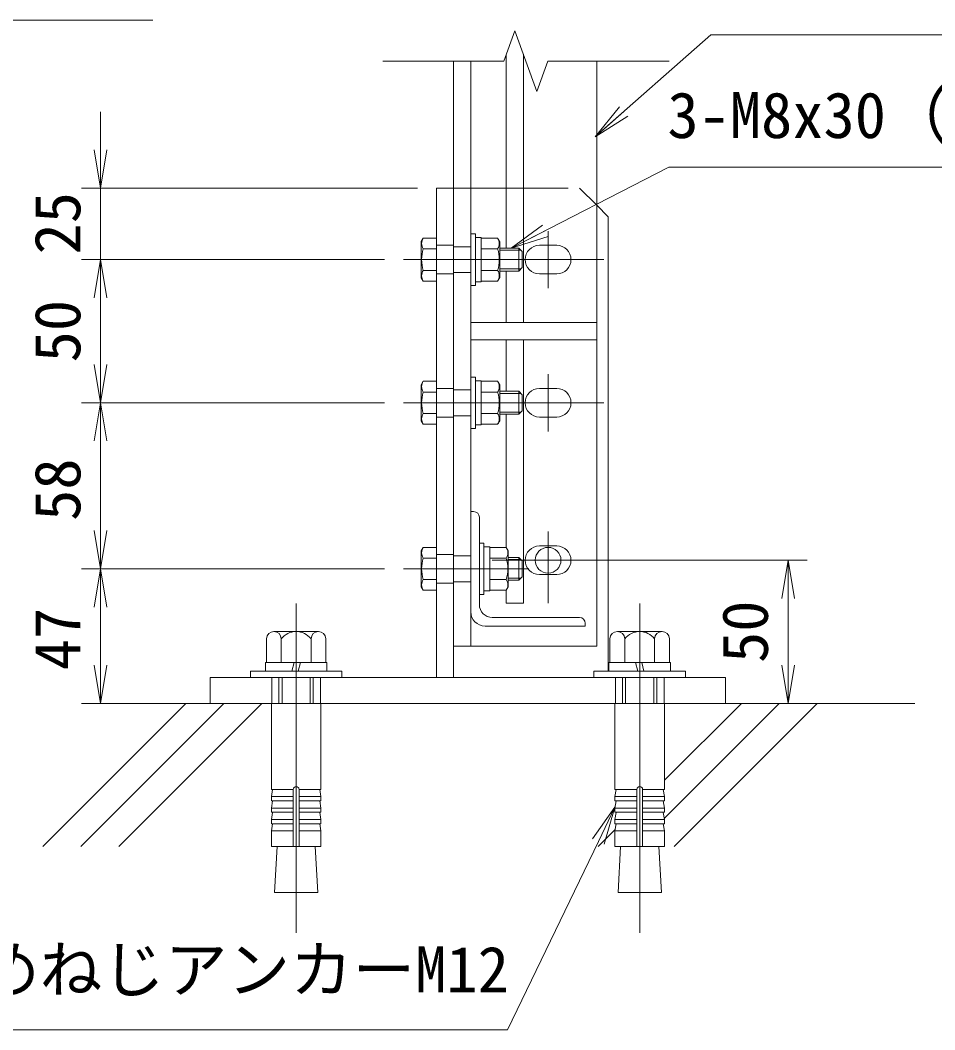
# Model space of a CAD drawing. Units: millimetres, scale not verified, with parts at other scales. Extents: x -4200 to 4200, y -2970 to 2970.
# Drawn here: x -1048 to -89, y -2388 to -1330 of the extents above; entities that cross this region are included whole.
import ezdxf
from ezdxf.enums import TextEntityAlignment as Align

# ---------------------------------------------------------------- set-up
doc = ezdxf.new("R2010")
doc.units = ezdxf.units.MM
doc.header["$LTSCALE"] = 20
doc.linetypes.add('DASHED', pattern=[7.5, 6, -1.5])
doc.linetypes.add('USER1', pattern=[50.8, 31.75, -6.35, 6.35, -6.35])
for name, color, linetype, lineweight in [('0-0_D-STR1', 1, 'Continuous', 18), ('0-1_D-BMK', 2, 'USER1', 13), ('0-2_D-STR-DIM', 7, 'Continuous', 9), ('0-3_D-STR3', 3, 'Continuous', 13), ('0-4_D-STR-TXT', 7, 'Continuous', 9), ('0-5_0', 7, 'Continuous', 9), ('0-9_D-BGD', 7, 'Continuous', 9), ('0-A_D-DCR-HCH', 7, 'Continuous', 9), ('0-C_vp-waku', 59, 'Continuous', 18)]:
    doc.layers.add(name, color=color, linetype=linetype, lineweight=lineweight)
doc.styles.add('ＭＳ ゴシック', font='')
doc.styles.get('ＭＳ ゴシック').set_extended_font_data('MS Gothic')

# ---------------------------------------------------------------- blocks, each defined once
blk = doc.blocks.new('_Open')
at = {"layer": '0-5_0'}
blk.add_line((-20, 3.33), (0, 0), dxfattribs=at)
blk.add_lwpolyline([(-20, -3.33), (0, 0), (-20, 0)], dxfattribs=at)
blk = doc.blocks.new('MLeader9')
at = {"layer": '0-4_D-STR-TXT'}
blk.add_line((-447.95, -2187.93), (-424.56, -2154.8), dxfattribs=at)
for points in [[(-435.94, -2193.73), (-424.56, -2154.8), (-441.94, -2190.83)], [(-441.94, -2190.83), (-537.1, -2388.15), (-1287.82, -2388.15), (-1295.02, -2388.15)]]:
    blk.add_lwpolyline(points, dxfattribs=at)

msp = doc.modelspace()

# ---------------------------------------------------------------- linework, layer by layer
at = {"layer": '0-0_D-STR1'}
for p, q in [((-593.63, -1986.12), (-593.63, -1373.13)), ((-575.63, -1986.12), (-575.63, -1373.13)), ((-443.63, -1373.13), (-443.63, -1986.12)), ((-443.63, -1647.12), (-575.63, -1647.12)), ((-443.63, -1665.12), (-575.63, -1665.12)), ((-572.63, -1845.12), (-575.63, -1845.12)), ((-575.63, -1950.12), (-575.63, -1845.12)), ((-566.63, -1942.62), (-566.63, -1851.12)), ((-461.63, -1956.12), (-553.13, -1956.12)), ((-443.63, -1956.12), (-443.63, -1986.12)), ((-455.63, -1965.12), (-560.63, -1965.12)), ((-455.63, -1962.12), (-455.63, -1965.12)), ((-593.63, -1986.12), (-443.63, -1986.12))]:
    msp.add_line(p, q, dxfattribs=at)
at = {"layer": '0-0_D-STR1', "linetype": 'DASHED'}
for p, q in [((-593.63, -1567.62), (-575.63, -1567.62)), ((-593.63, -1594.62), (-575.63, -1594.62)), ((-593.63, -1717.62), (-575.63, -1717.62)), ((-593.63, -1744.62), (-575.63, -1744.62)), ((-575.63, -1891.62), (-593.63, -1891.62)), ((-575.63, -1918.62), (-593.63, -1918.62))]:
    msp.add_line(p, q, dxfattribs=at)
at = {"layer": '0-0_D-STR1'}
msp.add_circle((-494.63, -1896.12), 13.5, dxfattribs=at)
for centre, radius, start, end in [((-572.63, -1851.12), 6, 0, 90), ((-553.13, -1942.62), 13.5, 180, 270), ((-560.63, -1950.12), 15, 180, 270), ((-461.63, -1962.12), 6, 0, 90)]:
    msp.add_arc(centre, radius, start, end, dxfattribs=at)
at = {"layer": '0-1_D-BMK'}
for p, q in [((-514.91, -1581.12), (-646.13, -1581.12)), ((-514.91, -1731.12), (-646.13, -1731.12)), ((-494.63, -1866.12), (-494.63, -1926.12)), ((-524.63, -1896.12), (-464.63, -1896.12)), ((-514.91, -1905.12), (-646.13, -1905.12)), ((-758.63, -1941.4), (-758.63, -2286.39)), ((-398.63, -1941.4), (-398.63, -2286.39))]:
    msp.add_line(p, q, dxfattribs=at)
at = {"layer": '0-2_D-STR-DIM'}
for p, q in [((-540.91, -1373.13), (-529.37, -1341.42)), ((-529.37, -1341.42), (-506.28, -1404.85)), ((-540.91, -1373.13), (-667.83, -1373.13)), ((-506.28, -1404.85), (-494.74, -1373.13)), ((-367.83, -1373.13), (-494.74, -1373.13)), ((-963.62, -1466.12), (-963.62, -1426.12)), ((-631.63, -1506.12), (-983.62, -1506.12)), ((-963.62, -1506.12), (-963.62, -1581.12)), ((-666.13, -1581.12), (-983.62, -1581.12)), ((-666.13, -1581.12), (-983.62, -1581.12)), ((-963.62, -1621.12), (-963.62, -1691.12)), ((-963.62, -1621.12), (-963.62, -1661.12)), ((-666.13, -1731.12), (-983.62, -1731.12)), ((-666.13, -1731.12), (-983.62, -1731.12)), ((-963.62, -1865.12), (-963.62, -1771.12)), ((-444.63, -1896.12), (-223.13, -1896.12)), ((-666.13, -1905.12), (-983.62, -1905.12)), ((-666.13, -1905.12), (-983.62, -1905.12)), ((-963.62, -2006.12), (-963.62, -1945.12)), ((-243.13, -1936.12), (-243.13, -2006.12)), ((-823.63, -2046.12), (-983.62, -2046.12)), ((-333.63, -2046.12), (-223.13, -2046.12))]:
    msp.add_line(p, q, dxfattribs=at)
at = {"layer": '0-3_D-STR3'}
for p, q in [((-538.53, -1569.12), (-538.53, -1366.58)), ((-520.53, -1647.12), (-520.53, -1365.71)), ((-611.63, -2019.12), (-611.63, -1506.12)), ((-611.63, -1506.12), (-593.63, -1506.12)), ((-593.63, -2019.12), (-593.63, -1506.12)), ((-443.63, -1524.12), (-431.63, -1536.12)), ((-431.63, -1990.74), (-431.63, -1536.12)), ((-570.83, -1608.12), (-570.83, -1554.12)), ((-627.53, -1562.22), (-625.44, -1558.61)), ((-627.53, -1562.22), (-627.53, -1600.02)), ((-611.63, -1558.61), (-625.44, -1558.61)), ((-564.83, -1558.61), (-564.83, -1603.64)), ((-545.33, -1562.37), (-545.33, -1599.87)), ((-611.63, -1569.86), (-625.44, -1569.86)), ((-564.83, -1569.86), (-547.5, -1569.86)), ((-545.33, -1569.12), (-525.23, -1569.12)), ((-545.33, -1571.37), (-522.98, -1571.37)), ((-525.23, -1569.12), (-521.63, -1572.72)), ((-525.23, -1593.12), (-525.23, -1569.12)), ((-521.63, -1589.52), (-521.63, -1572.72)), ((-611.63, -1592.38), (-625.44, -1592.38)), ((-564.83, -1592.38), (-547.5, -1592.38)), ((-545.33, -1590.87), (-522.98, -1590.87)), ((-545.33, -1593.12), (-525.23, -1593.12)), ((-538.53, -1647.12), (-538.53, -1593.12)), ((-525.23, -1593.12), (-521.63, -1589.52)), ((-627.53, -1600.02), (-625.44, -1603.64)), ((-611.63, -1603.64), (-625.44, -1603.64)), ((-575.63, -1608.12), (-570.83, -1608.12)), ((-538.53, -1719.12), (-538.53, -1665.12)), ((-627.53, -1712.22), (-625.44, -1708.61)), ((-627.53, -1712.22), (-627.53, -1750.02)), ((-611.63, -1708.61), (-625.44, -1708.61)), ((-570.83, -1758.12), (-570.83, -1704.12)), ((-564.83, -1708.61), (-564.83, -1753.64)), ((-545.33, -1712.37), (-545.33, -1749.87)), ((-611.63, -1719.86), (-625.44, -1719.86)), ((-564.83, -1719.86), (-547.5, -1719.86)), ((-545.33, -1719.12), (-525.23, -1719.12)), ((-545.33, -1721.37), (-522.98, -1721.37)), ((-525.23, -1719.12), (-521.63, -1722.72)), ((-525.23, -1743.12), (-525.23, -1719.12)), ((-521.63, -1739.52), (-521.63, -1722.72)), ((-611.63, -1742.38), (-625.44, -1742.38)), ((-564.83, -1742.38), (-547.5, -1742.38)), ((-545.33, -1740.87), (-522.98, -1740.87)), ((-545.33, -1743.12), (-525.23, -1743.12)), ((-538.53, -1882.61), (-538.53, -1743.12)), ((-525.23, -1743.12), (-521.63, -1739.52)), ((-627.53, -1750.02), (-625.44, -1753.64)), ((-611.63, -1753.64), (-625.44, -1753.64)), ((-575.63, -1758.12), (-570.83, -1758.12)), ((-627.53, -1886.22), (-625.44, -1882.61)), ((-611.63, -1882.61), (-625.44, -1882.61)), ((-561.83, -1932.12), (-561.83, -1878.12)), ((-555.83, -1882.61), (-555.83, -1927.64)), ((-627.53, -1886.22), (-627.53, -1924.02)), ((-536.33, -1886.37), (-536.33, -1923.87)), ((-536.33, -1893.12), (-525.23, -1893.12)), ((-525.23, -1893.12), (-521.63, -1896.72)), ((-525.23, -1917.12), (-525.23, -1893.12)), ((-611.63, -1893.86), (-625.44, -1893.86)), ((-555.83, -1893.86), (-538.5, -1893.86)), ((-536.33, -1895.37), (-522.98, -1895.37)), ((-521.63, -1913.52), (-521.63, -1896.72)), ((-525.23, -1917.12), (-521.63, -1913.52)), ((-627.53, -1924.02), (-625.44, -1927.64)), ((-611.63, -1916.38), (-625.44, -1916.38)), ((-555.83, -1916.38), (-538.5, -1916.38)), ((-536.33, -1914.87), (-522.98, -1914.87)), ((-536.33, -1917.12), (-525.23, -1917.12)), ((-611.63, -1927.64), (-625.44, -1927.64)), ((-566.63, -1932.12), (-561.83, -1932.12)), ((-538.53, -1941.12), (-538.53, -1927.64)), ((-431.63, -2012.22), (-431.63, -1956.12)), ((-732.68, -2046.12), (-784.58, -2046.12)), ((-424.58, -2046.12), (-372.68, -2046.12))]:
    msp.add_line(p, q, dxfattribs=at)
at = {"layer": '0-3_D-STR3', "linetype": 'DASHED'}
for p, q in [((-611.63, -1566.12), (-593.63, -1566.12)), ((-611.63, -1596.12), (-593.63, -1596.12)), ((-611.63, -1716.12), (-593.63, -1716.12)), ((-611.63, -1746.12), (-593.63, -1746.12)), ((-611.63, -1890.12), (-593.63, -1890.12)), ((-611.63, -1920.12), (-593.63, -1920.12)), ((-784.13, -2046.12), (-784.13, -2019.12)), ((-733.09, -2046.12), (-733.09, -2019.12)), ((-424.16, -2046.12), (-424.16, -2019.12)), ((-373.13, -2046.12), (-373.13, -2019.12))]:
    msp.add_line(p, q, dxfattribs=at)
at = {"layer": '0-3_D-STR3', "lineweight": 18}
for p, q in [((-789.8, -2003.22), (-789.8, -1978.32)), ((-782.01, -1970.82), (-735.24, -1970.82)), ((-740.63, -1970.82), (-776.63, -1970.82)), ((-774.21, -2003.22), (-774.21, -1978.32)), ((-743.04, -2003.22), (-743.04, -1978.32)), ((-727.45, -1978.32), (-727.45, -2003.22)), ((-429.8, -1978.32), (-429.8, -2003.22)), ((-375.24, -1970.82), (-422.01, -1970.82)), ((-416.63, -1970.82), (-380.63, -1970.82)), ((-414.21, -2003.22), (-414.21, -1978.32)), ((-383.04, -2003.22), (-383.04, -1978.32)), ((-367.45, -2003.22), (-367.45, -1978.32)), ((-790.88, -2003.22), (-726.38, -2003.22)), ((-790.88, -2012.22), (-790.88, -2003.22)), ((-727.45, -2003.22), (-789.8, -2003.22)), ((-763.13, -2012.22), (-760.71, -2003.22)), ((-754.13, -2003.22), (-756.54, -2012.22)), ((-726.38, -2003.22), (-726.38, -2012.22)), ((-366.38, -2003.22), (-430.88, -2003.22)), ((-430.88, -2003.22), (-430.88, -2012.22)), ((-429.8, -2003.22), (-367.45, -2003.22)), ((-403.13, -2003.22), (-400.71, -2012.22)), ((-394.13, -2012.22), (-396.54, -2003.22)), ((-366.38, -2012.22), (-366.38, -2003.22)), ((-806.63, -2019.12), (-806.63, -2012.22)), ((-806.63, -2012.22), (-710.63, -2012.22)), ((-710.63, -2019.12), (-806.63, -2019.12)), ((-726.38, -2012.22), (-790.88, -2012.22)), ((-776.64, -2046.12), (-776.64, -2019.12)), ((-773.4, -2046.12), (-773.4, -2019.12)), ((-743.88, -2046.12), (-743.88, -2019.12)), ((-740.64, -2019.12), (-740.64, -2046.12)), ((-710.63, -2012.22), (-710.63, -2019.12)), ((-446.63, -2012.22), (-446.63, -2019.12)), ((-350.63, -2012.22), (-446.63, -2012.22)), ((-446.63, -2019.12), (-350.63, -2019.12)), ((-430.88, -2012.22), (-366.38, -2012.22)), ((-416.62, -2019.12), (-416.62, -2046.12)), ((-413.38, -2046.12), (-413.38, -2019.12)), ((-383.86, -2046.12), (-383.86, -2019.12)), ((-380.62, -2046.12), (-380.62, -2019.12)), ((-350.63, -2019.12), (-350.63, -2012.22)), ((-784.58, -2046.12), (-784.58, -2136.23)), ((-732.68, -2046.12), (-732.68, -2136.23)), ((-424.58, -2046.12), (-424.58, -2136.23)), ((-372.68, -2046.12), (-372.68, -2136.23)), ((-761.63, -2136.23), (-784.58, -2136.23)), ((-784.58, -2143.73), (-783.27, -2136.35)), ((-761.63, -2136.23), (-761.63, -2196.12)), ((-755.63, -2136.23), (-755.63, -2196.12)), ((-755.63, -2136.23), (-732.68, -2136.23)), ((-732.68, -2143.73), (-733.98, -2136.35)), ((-401.63, -2136.23), (-424.58, -2136.23)), ((-424.58, -2143.73), (-423.27, -2136.35)), ((-401.63, -2136.23), (-401.63, -2196.12)), ((-395.63, -2136.23), (-372.68, -2136.23)), ((-395.63, -2136.23), (-395.63, -2196.12)), ((-372.68, -2143.73), (-373.98, -2136.35)), ((-784.58, -2143.73), (-761.63, -2143.73)), ((-784.58, -2143.73), (-784.58, -2148.23)), ((-732.68, -2143.73), (-755.63, -2143.73)), ((-732.68, -2143.73), (-732.68, -2148.23)), ((-424.58, -2143.73), (-401.63, -2143.73)), ((-424.58, -2143.73), (-424.58, -2148.23)), ((-372.68, -2143.73), (-395.63, -2143.73)), ((-372.68, -2143.73), (-372.68, -2148.23)), ((-784.58, -2148.23), (-761.63, -2148.23)), ((-784.58, -2155.73), (-783.27, -2148.35)), ((-784.58, -2155.73), (-761.63, -2155.73)), ((-784.58, -2155.73), (-784.58, -2160.23)), ((-732.68, -2148.23), (-755.63, -2148.23)), ((-732.68, -2155.73), (-755.63, -2155.73)), ((-732.68, -2155.73), (-733.98, -2148.35)), ((-732.68, -2155.73), (-732.68, -2160.23)), ((-424.58, -2148.23), (-401.63, -2148.23)), ((-424.58, -2155.73), (-423.27, -2148.35)), ((-424.58, -2155.73), (-401.63, -2155.73)), ((-424.58, -2155.73), (-424.58, -2160.23)), ((-372.68, -2148.23), (-395.63, -2148.23)), ((-372.68, -2155.73), (-395.63, -2155.73)), ((-372.68, -2155.73), (-373.98, -2148.35)), ((-372.68, -2155.73), (-372.68, -2160.23)), ((-784.58, -2160.23), (-761.63, -2160.23)), ((-784.58, -2167.73), (-783.27, -2160.35)), ((-784.58, -2167.73), (-761.63, -2167.73)), ((-784.58, -2167.73), (-784.58, -2172.23)), ((-732.68, -2160.23), (-755.63, -2160.23)), ((-732.68, -2167.73), (-755.63, -2167.73)), ((-732.68, -2167.73), (-733.98, -2160.35)), ((-732.68, -2167.73), (-732.68, -2172.23)), ((-424.58, -2160.23), (-401.63, -2160.23)), ((-424.58, -2167.73), (-423.27, -2160.35)), ((-424.58, -2167.73), (-401.63, -2167.73)), ((-424.58, -2167.73), (-424.58, -2172.23)), ((-372.68, -2160.23), (-395.63, -2160.23)), ((-372.68, -2167.73), (-395.63, -2167.73)), ((-372.68, -2167.73), (-373.98, -2160.35)), ((-372.68, -2167.73), (-372.68, -2172.23)), ((-784.58, -2172.23), (-761.63, -2172.23)), ((-784.58, -2179.62), (-783.27, -2172.23)), ((-732.68, -2172.23), (-755.63, -2172.23)), ((-732.68, -2179.62), (-733.98, -2172.23)), ((-424.58, -2179.62), (-423.27, -2172.23)), ((-424.58, -2172.23), (-401.63, -2172.23)), ((-372.68, -2172.23), (-395.63, -2172.23)), ((-372.68, -2179.62), (-373.98, -2172.23)), ((-784.58, -2179.62), (-761.63, -2179.62)), ((-784.58, -2179.62), (-784.58, -2196.12)), ((-732.68, -2179.62), (-755.63, -2179.62)), ((-732.68, -2179.62), (-732.68, -2196.12)), ((-424.58, -2179.62), (-401.63, -2179.62)), ((-424.58, -2179.62), (-424.58, -2196.12)), ((-372.68, -2179.62), (-395.63, -2179.62)), ((-372.68, -2179.62), (-372.68, -2196.12)), ((-732.68, -2196.12), (-784.58, -2196.12)), ((-778.62, -2196.12), (-781.36, -2244.42)), ((-738.63, -2196.12), (-735.89, -2244.42)), ((-424.58, -2196.12), (-372.68, -2196.12)), ((-418.62, -2196.12), (-421.36, -2244.42)), ((-378.63, -2196.12), (-375.89, -2244.42)), ((-781.36, -2244.42), (-735.89, -2244.42)), ((-375.89, -2244.42), (-421.36, -2244.42))]:
    msp.add_line(p, q, dxfattribs=at)
at = {"layer": '0-3_D-STR3', "linetype": 'DASHED'}
msp.add_lwpolyline([(-593.63, -1506.12), (-461.63, -1506.12), (-443.63, -1524.12)], dxfattribs=at)
at = {"layer": '0-3_D-STR3'}
for points in [[(-575.63, -1608.12), (-575.63, -1554.12), (-570.83, -1554.12)], [(-564.83, -1558.61), (-547.5, -1558.61), (-545.33, -1562.37)], [(-564.83, -1603.64), (-547.5, -1603.64), (-545.33, -1599.87)], [(-538.53, -1941.12), (-520.53, -1941.12), (-520.53, -1665.12)], [(-575.63, -1758.12), (-575.63, -1704.12), (-570.83, -1704.12)], [(-564.83, -1708.61), (-547.5, -1708.61), (-545.33, -1712.37)], [(-564.83, -1753.64), (-547.5, -1753.64), (-545.33, -1749.87)], [(-566.63, -1932.12), (-566.63, -1878.12), (-561.83, -1878.12)], [(-555.83, -1882.61), (-538.5, -1882.61), (-536.33, -1886.37)], [(-555.83, -1927.64), (-538.5, -1927.64), (-536.33, -1923.87)]]:
    msp.add_lwpolyline(points, dxfattribs=at)
for points in [[(-564.83, -1604.22), (-570.83, -1604.22), (-570.83, -1558.02), (-564.83, -1558.02)], [(-564.83, -1754.22), (-570.83, -1754.22), (-570.83, -1708.02), (-564.83, -1708.02)], [(-555.83, -1928.22), (-561.83, -1928.22), (-561.83, -1882.02), (-555.83, -1882.02)], [(-848.63, -2046.12), (-308.63, -2046.12), (-308.63, -2019.12), (-848.63, -2019.12)]]:
    msp.add_lwpolyline(points, close=True, dxfattribs=at)
for centre, radius, start, end in [((-617.21, -1564.23), 9.97, 145.61585, 214.38415), ((-555.73, -1564.23), 9.97, 325.61584, 34.38415), ((-589.92, -1581.12), 37.26, 162.4121, 197.5879), ((-583.02, -1581.12), 37.26, 342.4121, 17.5879), ((-617.21, -1598.01), 9.97, 145.61585, 214.38415), ((-555.73, -1598.01), 9.97, 325.61586, 34.38414), ((-617.21, -1714.23), 9.97, 145.61585, 214.38415), ((-555.73, -1714.23), 9.97, 325.61584, 34.38415), ((-589.92, -1731.12), 37.26, 162.4121, 197.5879), ((-583.02, -1731.12), 37.26, 342.4121, 17.5879), ((-617.21, -1748.01), 9.97, 145.61585, 214.38415), ((-555.73, -1748.01), 9.97, 325.61586, 34.38414), ((-617.21, -1888.23), 9.97, 145.61585, 214.38415), ((-546.73, -1888.23), 9.97, 325.61584, 34.38415), ((-589.92, -1905.12), 37.26, 162.4121, 197.5879), ((-574.02, -1905.12), 37.26, 342.4121, 17.5879), ((-617.21, -1922.01), 9.97, 145.61585, 214.38415), ((-546.73, -1922.01), 9.97, 325.61586, 34.38414)]:
    msp.add_arc(centre, radius, start, end, dxfattribs=at)
at = {"layer": '0-3_D-STR3', "lineweight": 18}
for centre, radius, start, end in [((-782.01, -1978.62), 7.8, 2.20423, 177.79577), ((-758.63, -1990.77), 19.95, 38.61324, 141.38676), ((-735.24, -1978.62), 7.8, 2.20423, 177.79577), ((-422.01, -1978.62), 7.8, 2.20423, 177.79577), ((-398.63, -1990.77), 19.95, 38.61324, 141.38676), ((-375.24, -1978.62), 7.8, 2.20423, 177.79577), ((-758.63, -2136.23), 3, 0, 180), ((-398.63, -2136.23), 3, 0, 180)]:
    msp.add_arc(centre, radius, start, end, dxfattribs=at)
at = {"layer": '0-4_D-STR-TXT'}
for points in [[(-908.89, -1330.22), (-1556.82, -1330.22), (-1677.9, -1504.48)], [(111.23, -1345.63), (-324.1, -1345.63), (-443.87, -1450.96)], [(177.29, -1484.16), (-367.99, -1484.16), (-531.4, -1568.21)]]:
    msp.add_lwpolyline(points, dxfattribs=at)
at = {"layer": '0-9_D-BGD'}
msp.add_line((-867.72, -2046.12), (-110.28, -2046.12), dxfattribs=at)
at = {"layer": '0-A_D-DCR-HCH'}
for p, q in [((-1024.08, -2196.12), (-874.08, -2046.12)), ((-984.31, -2196.12), (-834.31, -2046.12)), ((-944.53, -2196.12), (-794.53, -2046.12)), ((-372.86, -2166.67), (-252.32, -2046.12)), ((-372.68, -2126.7), (-292.09, -2046.12)), ((-362.54, -2196.12), (-212.54, -2046.12)), ((-442.09, -2196.12), (-424.36, -2178.39))]:
    msp.add_line(p, q, dxfattribs=at)
at = {"layer": '0-C_vp-waku'}
for p, q in [((-494.63, -1551.12), (-494.63, -1611.12)), ((-485.63, -1566.12), (-503.63, -1566.12)), ((-553.13, -1581.12), (-436.12, -1581.12)), ((-485.63, -1596.12), (-503.63, -1596.12)), ((-494.63, -1701.12), (-494.63, -1761.12)), ((-485.63, -1716.12), (-503.63, -1716.12)), ((-553.13, -1731.12), (-436.12, -1731.12)), ((-485.63, -1746.12), (-503.63, -1746.12)), ((-485.63, -1881.12), (-503.63, -1881.12)), ((-494.63, -1881.12), (-494.63, -1941.12)), ((-553.13, -1896.12), (-436.12, -1896.12)), ((-485.63, -1911.12), (-503.63, -1911.12))]:
    msp.add_line(p, q, dxfattribs=at)
for centre, start, end in [((-503.63, -1581.12), 90, 270), ((-485.63, -1581.12), 270, 90), ((-503.63, -1731.12), 90, 270), ((-485.63, -1731.12), 270, 90), ((-503.63, -1896.12), 90, 270), ((-485.63, -1896.12), 270, 90)]:
    msp.add_arc(centre, 15, start, end, dxfattribs=at)

# ---------------------------------------------------------------- block references
at = {"layer": '0-2_D-STR-DIM', "xscale": 2, "yscale": 2}
for p, rotation in [((-963.62, -1506.12), 270), ((-963.62, -1581.12), 90), ((-963.62, -1581.12), 90), ((-963.62, -1731.12), 270), ((-963.62, -1731.12), 90), ((-963.62, -1905.12), 270), ((-243.13, -1896.12), 90), ((-963.62, -1905.12), 90), ((-963.62, -2046.12), 270), ((-243.13, -2046.12), 270)]:
    msp.add_blockref('_Open', p, dxfattribs=dict(at, rotation=rotation))
at = {"layer": '0-4_D-STR-TXT', "xscale": 2, "yscale": 2}
for p, rotation in [((-445.37, -1452.28), 221.32834), ((-533.18, -1569.12), 207.21732)]:
    msp.add_blockref('_Open', p, dxfattribs=dict(at, rotation=rotation))
at = {"layer": '0-4_D-STR-TXT'}
msp.add_blockref('MLeader9', (0, 0), dxfattribs=at)

# ---------------------------------------------------------------- texts
at = {"layer": '0-2_D-STR-DIM', "style": 'ＭＳ ゴシック'}
for s, p in [('25', (-970.37, -1575.72)), ('50', (-970.37, -1688.75)), ('58', (-970.37, -1854.87)), ('50', (-249.88, -2003.74)), ('47', (-970.37, -2011.47))]:
    msp.add_text(s, height=48.09, rotation=90, dxfattribs=at).set_placement(p, align=Align.BOTTOM_LEFT)
at = {"layer": '0-4_D-STR-TXT', "style": 'ＭＳ ゴシック'}
for s, p in [('3-M8x30（N.W.SW）', (-369.59, -1468.15)), ('他穿孔めねじアンカーM12', (-1289.84, -2363.37))]:
    msp.add_text(s, height=48.09, dxfattribs=at).set_placement(p, align=Align.BOTTOM_LEFT)

doc.saveas('drawing.dxf')
